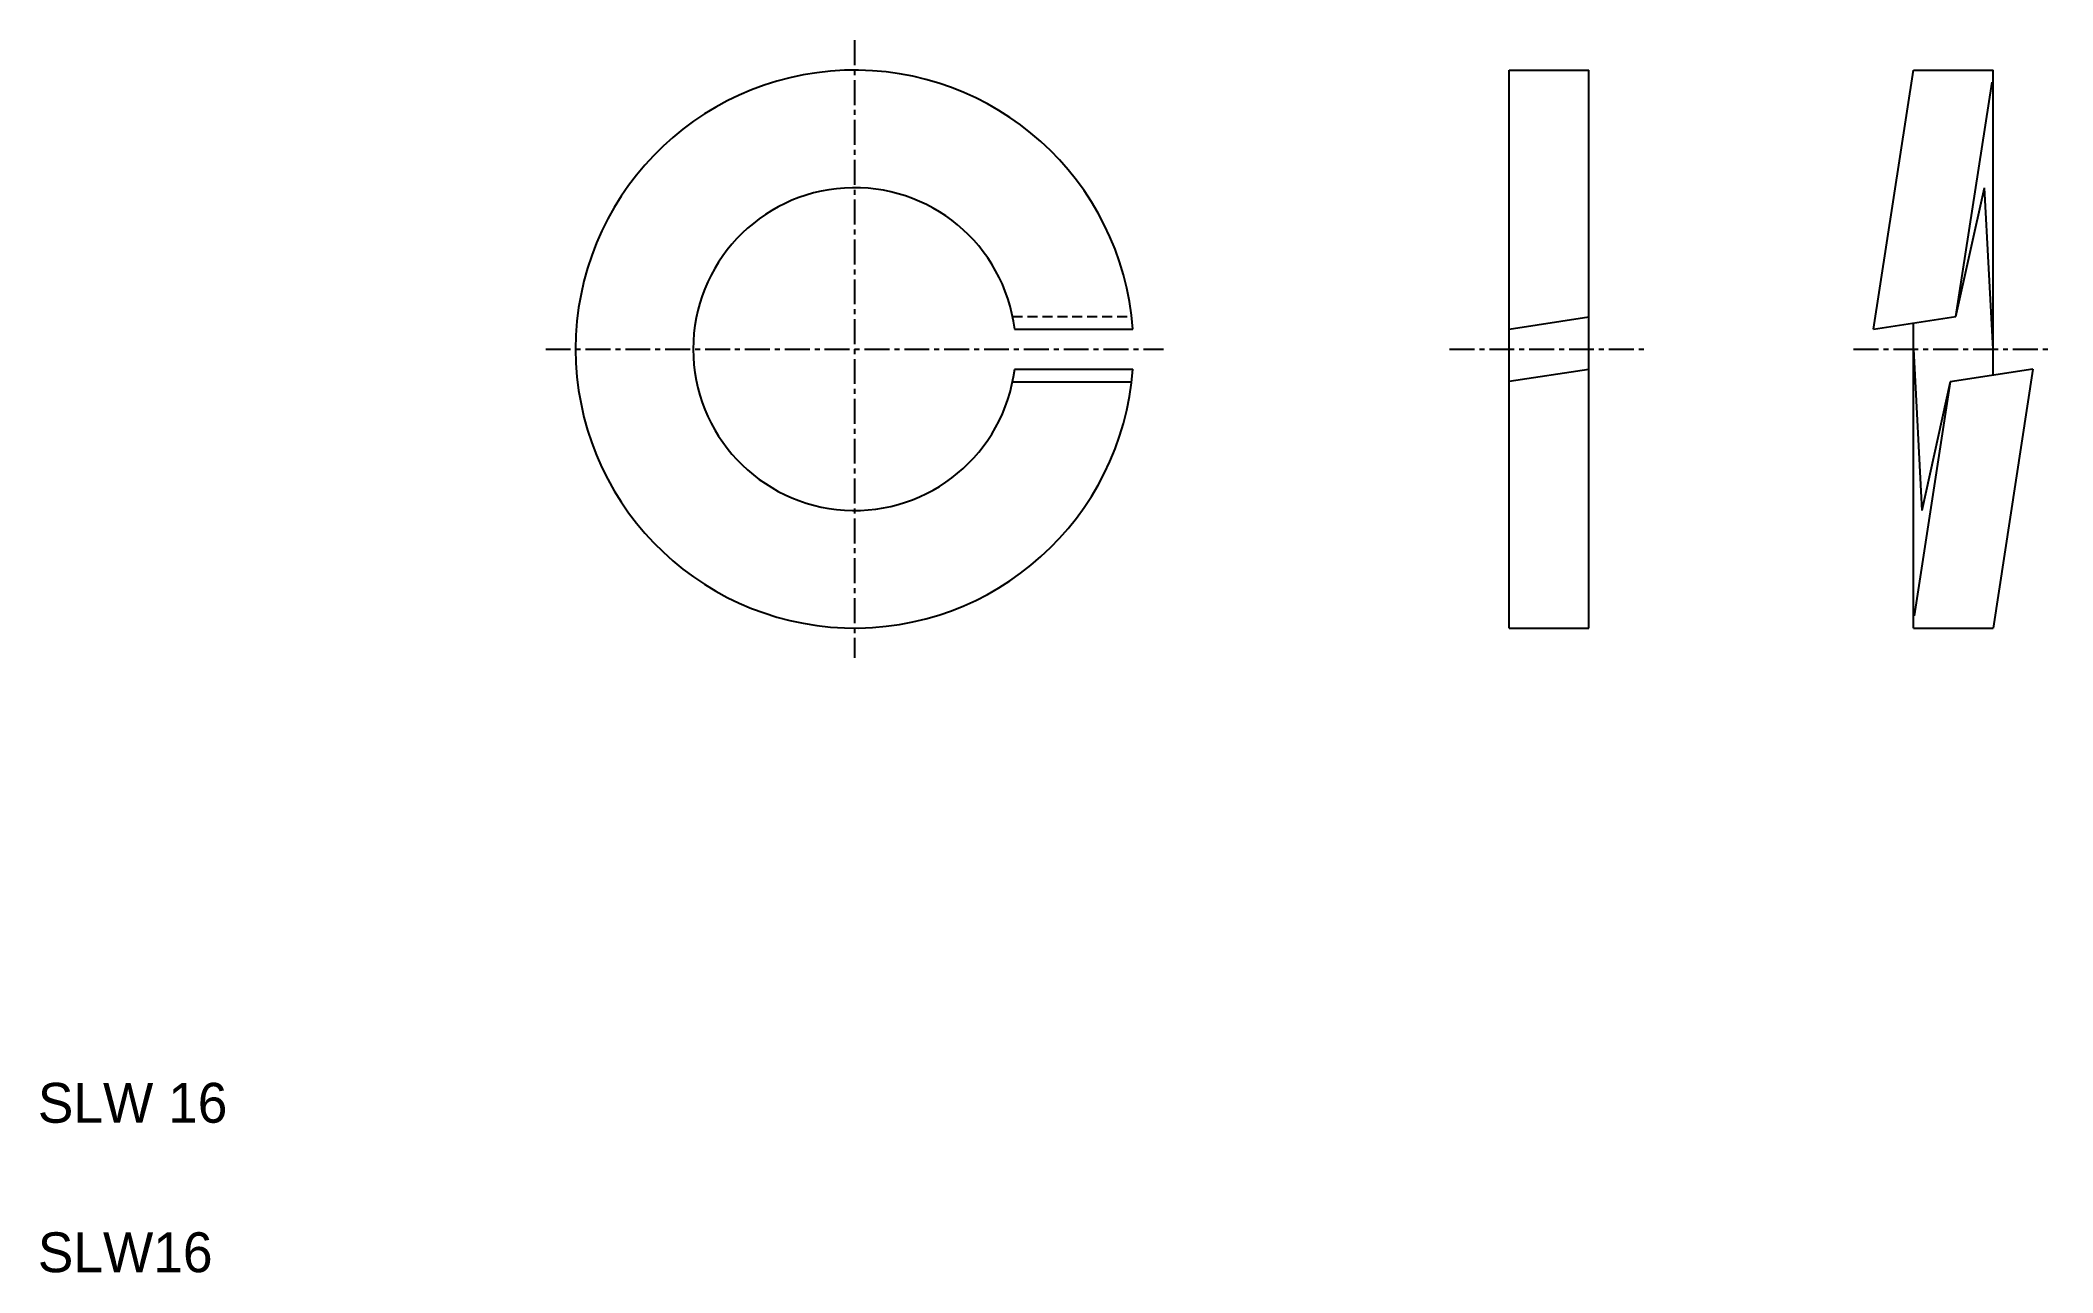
# Model space of a CAD drawing. Extents: x 5 to 106, y 5 to 67.
import ezdxf

# ---------------------------------------------------------------- set-up
doc = ezdxf.new("R2010")
doc.units = 0
doc.linetypes.add('CENTER', pattern=[2, 1.25, -0.25, 0.25, -0.25])
doc.linetypes.add('DASHED', pattern=[0.75, 0.5, -0.25])
doc.layers.get('0').update_dxf_attribs({"linetype": 'CONTINUOUS'})
doc.layers.add('CENTER', color=1, linetype='CENTER')

msp = doc.modelspace()

# ---------------------------------------------------------------- linework, layer by layer
at = {"color": 7, "linetype": 'CONTINUOUS'}
for p, q in [((78.85, 37.33), (78.85, 65.33)), ((78.85, 65.33), (82.85, 65.33)), ((82.85, 37.33), (82.85, 65.33)), ((97.13, 52.33), (99.13, 65.33)), ((99.13, 65.33), (103.13, 65.33)), ((101.27, 52.97), (103.08, 64.72)), ((103.13, 50.02), (103.13, 65.33)), ((101.27, 52.97), (102.7, 59.43)), ((103.13, 51.33), (102.7, 59.43)), ((78.85, 52.33), (82.85, 52.95)), ((97.13, 52.33), (101.27, 52.97)), ((99.13, 37.33), (99.13, 52.64)), ((54.02, 52.33), (59.95, 52.33)), ((99.13, 51.33), (99.56, 43.23)), ((53.92, 49.69), (59.89, 49.69)), ((54.02, 50.33), (59.95, 50.33)), ((82.85, 50.31), (78.85, 49.7)), ((100.98, 49.69), (99.17, 37.94)), ((100.98, 49.69), (99.56, 43.23)), ((105.13, 50.33), (100.98, 49.69)), ((105.13, 50.33), (103.13, 37.33)), ((104.63, 47.08), (104.63, 47.08)), ((104.13, 43.83), (104.13, 43.83)), ((78.85, 37.33), (82.85, 37.33)), ((99.13, 37.33), (103.13, 37.33))]:
    msp.add_line(p, q, dxfattribs=at)
at = {"color": 3, "linetype": 'DASHED'}
msp.add_line((53.92, 52.97), (59.89, 52.97), dxfattribs=at)
at = {"color": 7, "linetype": 'CONTINUOUS'}
for radius, start, end in [(14, 4.096, 355.904), (8.1, 7.0916, 352.9084)]:
    msp.add_arc((45.99, 51.33), radius, start, end, dxfattribs=at)
at = {"layer": 'CENTER', "color": 1, "linetype": 'CENTER'}
for p, q in [((45.99, 66.83), (45.99, 35.83)), ((30.49, 51.33), (61.49, 51.33)), ((75.85, 51.33), (85.85, 51.33)), ((96.13, 51.33), (106.13, 51.33))]:
    msp.add_line(p, q, dxfattribs=at)

# ---------------------------------------------------------------- texts
at = {"color": 7, "linetype": 'CONTINUOUS'}
for s, p in [('SLW 16', (5, 12.5)), ('SLW16', (5, 5))]:
    msp.add_text(s, height=2, dxfattribs=at).set_placement(p)

doc.saveas('drawing.dxf')
